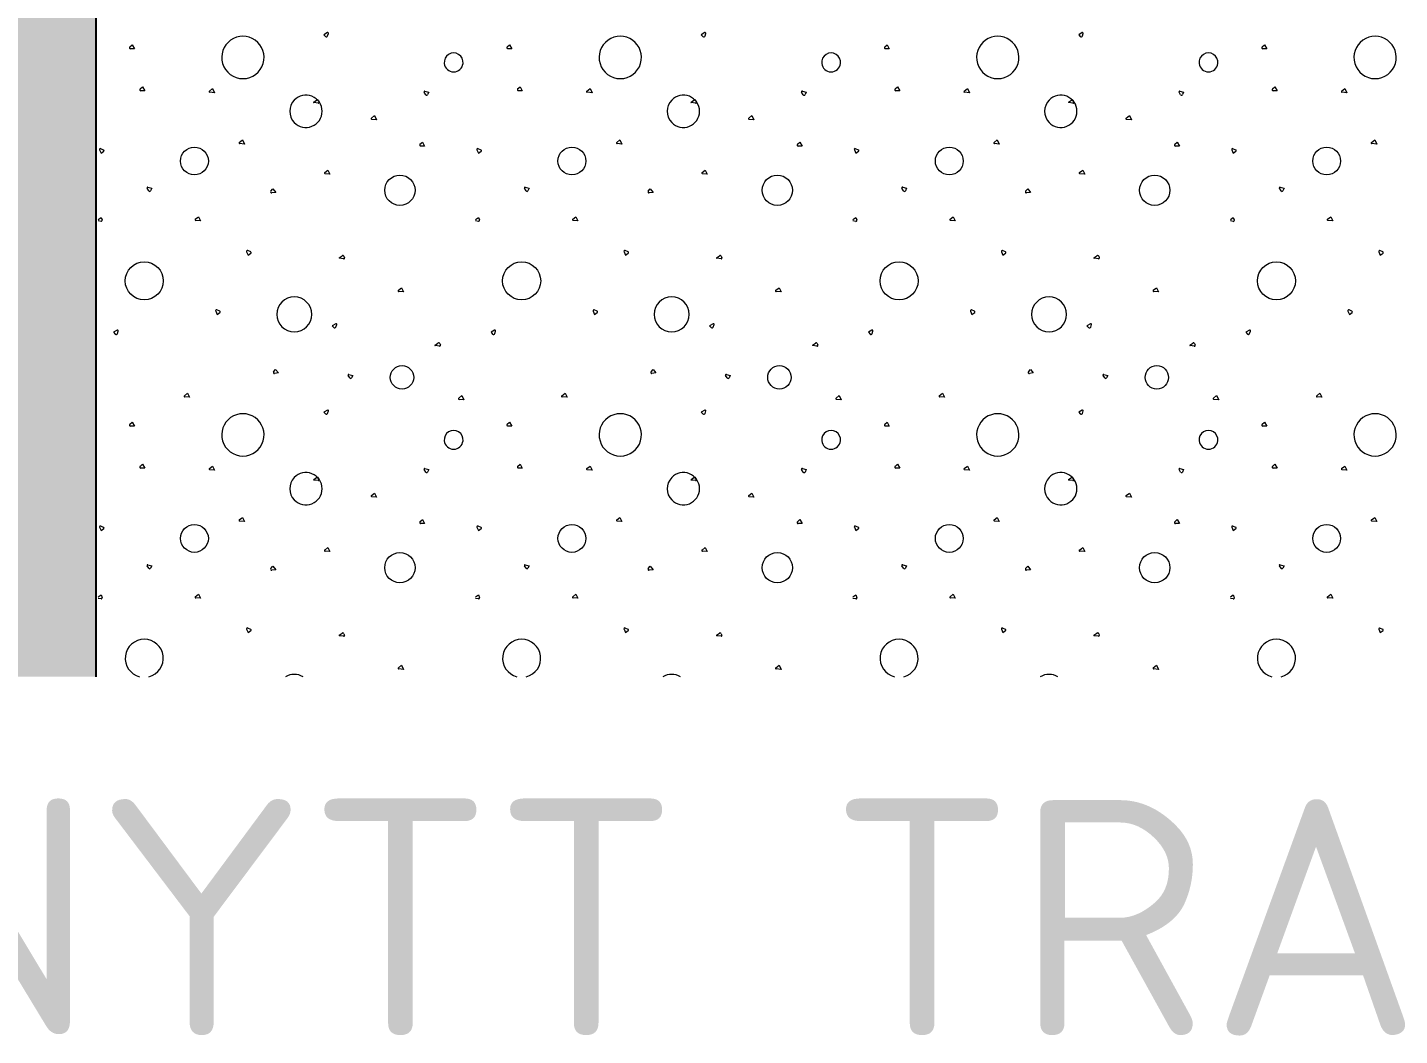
# Model space of a CAD drawing. Header units: millimetres. Extents: x 15 to 2176, y 3 to 641.
# Drawn here: x 1232.4 to 1290.6, y 3.3 to 46 of the extents above; entities that cross this region are included whole.
import ezdxf
from ezdxf.xclip import XClip

# ---------------------------------------------------------------- set-up
doc = ezdxf.new("R2010")
doc.units = ezdxf.units.MM
doc.header["$MEASUREMENT"] = 0
doc.header["$XCLIPFRAME"] = 0
doc.layers.add('A--------P-', color=7, linetype='Continuous')
doc.layers.add('A-01SC-----', color=7, linetype='Continuous')
doc.layers.add('A-L-10--EF-', color=4, linetype='Continuous', lineweight=0)
doc.styles.add('ISO', font='')
doc.styles.get('ISO').set_extended_font_data('ISOCPEUR')

# ---------------------------------------------------------------- blocks, each defined once
blk = doc.blocks.new('*X8')
at = {"layer": 'A-L-10--EF-'}
for p, q in [((1245.154, 45.779), (1245.005, 45.693)), ((1245.005, 45.693), (1245.073, 45.618)), ((1245.162, 45.638), (1245.196, 45.746)), ((1261.154, 45.779), (1261.005, 45.693)), ((1261.005, 45.693), (1261.073, 45.618)), ((1261.162, 45.638), (1261.196, 45.746)), ((1277.154, 45.779), (1277.005, 45.693)), ((1277.005, 45.693), (1277.073, 45.618)), ((1277.162, 45.638), (1277.196, 45.746)), ((1236.779, 45.175), (1236.88, 45.264)), ((1236.975, 45.095), (1236.806, 45.099)), ((1236.88, 45.264), (1236.975, 45.095)), ((1252.779, 45.175), (1252.88, 45.264)), ((1252.975, 45.095), (1252.806, 45.099)), ((1252.88, 45.264), (1252.975, 45.095)), ((1268.779, 45.175), (1268.88, 45.264)), ((1268.975, 45.095), (1268.806, 45.099)), ((1268.88, 45.264), (1268.975, 45.095)), ((1284.779, 45.175), (1284.88, 45.264)), ((1284.975, 45.095), (1284.806, 45.099)), ((1284.88, 45.264), (1284.975, 45.095)), ((1237.219, 43.394), (1237.32, 43.483)), ((1237.415, 43.314), (1237.246, 43.319)), ((1237.32, 43.483), (1237.415, 43.314)), ((1240.152, 43.3), (1240.287, 43.405)), ((1240.372, 43.231), (1240.167, 43.249)), ((1240.287, 43.405), (1240.372, 43.231)), ((1249.326, 43.149), (1249.257, 43.258)), ((1249.289, 43.302), (1249.454, 43.258)), ((1249.454, 43.258), (1249.401, 43.153)), ((1253.219, 43.394), (1253.32, 43.483)), ((1253.415, 43.314), (1253.246, 43.319)), ((1253.32, 43.483), (1253.415, 43.314)), ((1256.152, 43.3), (1256.287, 43.405)), ((1256.372, 43.231), (1256.167, 43.249)), ((1256.287, 43.405), (1256.372, 43.231)), ((1265.326, 43.149), (1265.257, 43.258)), ((1265.289, 43.302), (1265.454, 43.258)), ((1265.454, 43.258), (1265.401, 43.153)), ((1269.219, 43.394), (1269.32, 43.483)), ((1269.415, 43.314), (1269.246, 43.319)), ((1269.32, 43.483), (1269.415, 43.314)), ((1272.152, 43.3), (1272.287, 43.405)), ((1272.372, 43.231), (1272.167, 43.249)), ((1272.287, 43.405), (1272.372, 43.231)), ((1281.326, 43.149), (1281.257, 43.258)), ((1281.289, 43.302), (1281.454, 43.258)), ((1281.454, 43.258), (1281.401, 43.153)), ((1285.219, 43.394), (1285.32, 43.483)), ((1285.415, 43.314), (1285.246, 43.319)), ((1285.32, 43.483), (1285.415, 43.314)), ((1288.152, 43.3), (1288.287, 43.405)), ((1288.372, 43.231), (1288.167, 43.249)), ((1288.287, 43.405), (1288.372, 43.231)), ((1244.572, 42.834), (1244.694, 42.92)), ((1244.761, 42.787), (1244.577, 42.812)), ((1244.773, 42.897), (1244.799, 42.837)), ((1260.572, 42.834), (1260.694, 42.92)), ((1260.761, 42.787), (1260.577, 42.812)), ((1260.773, 42.897), (1260.799, 42.837)), ((1276.572, 42.834), (1276.694, 42.92)), ((1276.761, 42.787), (1276.577, 42.812)), ((1276.773, 42.897), (1276.799, 42.837)), ((1247.018, 42.155), (1247.153, 42.261)), ((1247.238, 42.086), (1247.033, 42.104)), ((1247.153, 42.261), (1247.238, 42.086)), ((1263.018, 42.155), (1263.153, 42.261)), ((1263.238, 42.086), (1263.033, 42.104)), ((1263.153, 42.261), (1263.238, 42.086)), ((1279.018, 42.155), (1279.153, 42.261)), ((1279.238, 42.086), (1279.033, 42.104)), ((1279.153, 42.261), (1279.238, 42.086)), ((1235.494, 40.811), (1235.555, 40.671)), ((1235.667, 40.804), (1235.541, 40.859)), ((1235.555, 40.671), (1235.672, 40.754)), ((1241.417, 41.127), (1241.553, 41.232)), ((1241.638, 41.058), (1241.433, 41.075)), ((1241.553, 41.232), (1241.638, 41.058)), ((1249.078, 41.045), (1249.18, 41.134)), ((1249.275, 40.965), (1249.106, 40.969)), ((1249.18, 41.134), (1249.275, 40.965)), ((1251.494, 40.811), (1251.555, 40.671)), ((1251.667, 40.804), (1251.541, 40.859)), ((1251.555, 40.671), (1251.672, 40.754)), ((1257.417, 41.127), (1257.553, 41.232)), ((1257.638, 41.058), (1257.433, 41.075)), ((1257.553, 41.232), (1257.638, 41.058)), ((1265.078, 41.045), (1265.18, 41.134)), ((1265.275, 40.965), (1265.106, 40.969)), ((1265.18, 41.134), (1265.275, 40.965)), ((1267.494, 40.811), (1267.555, 40.671)), ((1267.667, 40.804), (1267.541, 40.859)), ((1267.555, 40.671), (1267.672, 40.754)), ((1273.417, 41.127), (1273.553, 41.232)), ((1273.638, 41.058), (1273.433, 41.075)), ((1273.553, 41.232), (1273.638, 41.058)), ((1281.078, 41.045), (1281.18, 41.134)), ((1281.275, 40.965), (1281.106, 40.969)), ((1281.18, 41.134), (1281.275, 40.965)), ((1283.494, 40.811), (1283.555, 40.671)), ((1283.667, 40.804), (1283.541, 40.859)), ((1283.555, 40.671), (1283.672, 40.754)), ((1289.417, 41.127), (1289.553, 41.232)), ((1289.638, 41.058), (1289.433, 41.075)), ((1289.553, 41.232), (1289.638, 41.058)), ((1245.039, 39.847), (1245.175, 39.953)), ((1245.26, 39.778), (1245.055, 39.796)), ((1245.175, 39.953), (1245.26, 39.778)), ((1261.039, 39.847), (1261.175, 39.953)), ((1261.26, 39.778), (1261.055, 39.796)), ((1261.175, 39.953), (1261.26, 39.778)), ((1277.039, 39.847), (1277.175, 39.953)), ((1277.26, 39.778), (1277.055, 39.796)), ((1277.175, 39.953), (1277.26, 39.778)), ((1237.581, 39.072), (1237.511, 39.182)), ((1237.543, 39.225), (1237.709, 39.181)), ((1237.709, 39.181), (1237.656, 39.076)), ((1242.755, 39.058), (1242.842, 39.162)), ((1242.962, 39.009), (1242.794, 38.988)), ((1242.842, 39.162), (1242.962, 39.009)), ((1253.581, 39.072), (1253.511, 39.182)), ((1253.543, 39.225), (1253.709, 39.181)), ((1253.709, 39.181), (1253.656, 39.076)), ((1258.755, 39.058), (1258.842, 39.162)), ((1258.962, 39.009), (1258.794, 38.988)), ((1258.842, 39.162), (1258.962, 39.009)), ((1269.581, 39.072), (1269.511, 39.182)), ((1269.543, 39.225), (1269.709, 39.181)), ((1269.709, 39.181), (1269.656, 39.076)), ((1274.755, 39.058), (1274.842, 39.162)), ((1274.962, 39.009), (1274.794, 38.988)), ((1274.842, 39.162), (1274.962, 39.009)), ((1285.581, 39.072), (1285.511, 39.182)), ((1285.543, 39.225), (1285.709, 39.181)), ((1285.709, 39.181), (1285.656, 39.076)), ((1235.434, 37.862), (1235.555, 37.947)), ((1235.555, 37.947), (1235.601, 37.839)), ((1239.554, 37.869), (1239.689, 37.974)), ((1239.774, 37.8), (1239.569, 37.818)), ((1239.689, 37.974), (1239.774, 37.8)), ((1251.434, 37.862), (1251.555, 37.947)), ((1251.555, 37.947), (1251.601, 37.839)), ((1255.554, 37.869), (1255.689, 37.974)), ((1255.774, 37.8), (1255.569, 37.818)), ((1255.689, 37.974), (1255.774, 37.8)), ((1267.434, 37.862), (1267.555, 37.947)), ((1267.555, 37.947), (1267.601, 37.839)), ((1271.554, 37.869), (1271.689, 37.974)), ((1271.774, 37.8), (1271.569, 37.818)), ((1271.689, 37.974), (1271.774, 37.8)), ((1283.434, 37.862), (1283.555, 37.947)), ((1283.555, 37.947), (1283.601, 37.839)), ((1287.554, 37.869), (1287.689, 37.974)), ((1287.774, 37.8), (1287.569, 37.818)), ((1287.689, 37.974), (1287.774, 37.8)), ((1235.555, 37.779), (1235.434, 37.795)), ((1251.555, 37.779), (1251.434, 37.795)), ((1267.555, 37.779), (1267.434, 37.795)), ((1283.555, 37.779), (1283.434, 37.795)), ((1241.729, 36.492), (1241.79, 36.351)), ((1241.901, 36.484), (1241.776, 36.539)), ((1241.79, 36.351), (1241.907, 36.435)), ((1245.651, 36.236), (1245.773, 36.322)), ((1245.84, 36.189), (1245.656, 36.214)), ((1245.852, 36.299), (1245.878, 36.239)), ((1257.729, 36.492), (1257.79, 36.351)), ((1257.901, 36.484), (1257.776, 36.539)), ((1257.79, 36.351), (1257.907, 36.435)), ((1261.651, 36.236), (1261.773, 36.322)), ((1261.84, 36.189), (1261.656, 36.214)), ((1261.852, 36.299), (1261.878, 36.239)), ((1273.729, 36.492), (1273.79, 36.351)), ((1273.901, 36.484), (1273.776, 36.539)), ((1273.79, 36.351), (1273.907, 36.435)), ((1277.651, 36.236), (1277.773, 36.322)), ((1277.84, 36.189), (1277.656, 36.214)), ((1277.852, 36.299), (1277.878, 36.239)), ((1289.729, 36.492), (1289.79, 36.351)), ((1289.901, 36.484), (1289.776, 36.539)), ((1289.79, 36.351), (1289.907, 36.435)), ((1248.164, 34.857), (1248.3, 34.962)), ((1248.3, 34.962), (1248.385, 34.788)), ((1264.164, 34.857), (1264.3, 34.962)), ((1264.3, 34.962), (1264.385, 34.788)), ((1280.164, 34.857), (1280.3, 34.962)), ((1280.3, 34.962), (1280.385, 34.788)), ((1248.385, 34.788), (1248.18, 34.805)), ((1264.385, 34.788), (1264.18, 34.805)), ((1280.385, 34.788), (1280.18, 34.805)), ((1240.417, 33.974), (1240.478, 33.834)), ((1240.589, 33.967), (1240.464, 34.022)), ((1240.478, 33.834), (1240.594, 33.917)), ((1256.417, 33.974), (1256.478, 33.834)), ((1256.589, 33.967), (1256.464, 34.022)), ((1256.478, 33.834), (1256.594, 33.917)), ((1272.417, 33.974), (1272.478, 33.834)), ((1272.589, 33.967), (1272.464, 34.022)), ((1272.478, 33.834), (1272.594, 33.917)), ((1288.417, 33.974), (1288.478, 33.834)), ((1288.589, 33.967), (1288.464, 34.022)), ((1288.478, 33.834), (1288.594, 33.917)), ((1236.24, 33.163), (1236.091, 33.077)), ((1245.504, 33.438), (1245.356, 33.352)), ((1245.356, 33.352), (1245.423, 33.277)), ((1245.513, 33.297), (1245.546, 33.404)), ((1252.24, 33.163), (1252.091, 33.077)), ((1261.504, 33.438), (1261.356, 33.352)), ((1261.356, 33.352), (1261.423, 33.277)), ((1261.513, 33.297), (1261.546, 33.404)), ((1268.24, 33.163), (1268.091, 33.077)), ((1277.504, 33.438), (1277.356, 33.352)), ((1277.356, 33.352), (1277.423, 33.277)), ((1277.513, 33.297), (1277.546, 33.404)), ((1284.24, 33.163), (1284.091, 33.077)), ((1236.091, 33.077), (1236.159, 33.002)), ((1236.248, 33.022), (1236.282, 33.129)), ((1249.718, 32.536), (1249.84, 32.621)), ((1249.919, 32.599), (1249.944, 32.539)), ((1252.091, 33.077), (1252.159, 33.002)), ((1252.248, 33.022), (1252.282, 33.129)), ((1265.718, 32.536), (1265.84, 32.621)), ((1265.919, 32.599), (1265.944, 32.539)), ((1268.091, 33.077), (1268.159, 33.002)), ((1268.248, 33.022), (1268.282, 33.129)), ((1281.718, 32.536), (1281.84, 32.621)), ((1281.919, 32.599), (1281.944, 32.539)), ((1284.091, 33.077), (1284.159, 33.002)), ((1284.248, 33.022), (1284.282, 33.129)), ((1249.906, 32.489), (1249.723, 32.514)), ((1265.906, 32.489), (1265.723, 32.514)), ((1281.906, 32.489), (1281.723, 32.514)), ((1242.873, 31.402), (1242.959, 31.506)), ((1242.959, 31.506), (1243.079, 31.353)), ((1258.873, 31.402), (1258.959, 31.506)), ((1258.959, 31.506), (1259.079, 31.353)), ((1274.873, 31.402), (1274.959, 31.506)), ((1274.959, 31.506), (1275.079, 31.353)), ((1243.079, 31.353), (1242.912, 31.332)), ((1246.106, 31.141), (1246.036, 31.251)), ((1246.068, 31.294), (1246.234, 31.25)), ((1246.234, 31.25), (1246.181, 31.145)), ((1259.079, 31.353), (1258.912, 31.332)), ((1262.106, 31.141), (1262.036, 31.251)), ((1262.068, 31.294), (1262.234, 31.25)), ((1262.234, 31.25), (1262.181, 31.145)), ((1275.079, 31.353), (1274.912, 31.332)), ((1278.106, 31.141), (1278.036, 31.251)), ((1278.068, 31.294), (1278.234, 31.25)), ((1278.234, 31.25), (1278.181, 31.145)), ((1239.093, 30.39), (1239.228, 30.495)), ((1239.313, 30.321), (1239.108, 30.338)), ((1239.228, 30.495), (1239.313, 30.321)), ((1250.718, 30.286), (1250.853, 30.391)), ((1250.853, 30.391), (1250.938, 30.216)), ((1255.093, 30.39), (1255.228, 30.495)), ((1255.313, 30.321), (1255.108, 30.338)), ((1255.228, 30.495), (1255.313, 30.321)), ((1266.718, 30.286), (1266.853, 30.391)), ((1266.853, 30.391), (1266.938, 30.216)), ((1271.093, 30.39), (1271.228, 30.495)), ((1271.313, 30.321), (1271.108, 30.338)), ((1271.228, 30.495), (1271.313, 30.321)), ((1282.718, 30.286), (1282.853, 30.391)), ((1282.853, 30.391), (1282.938, 30.216)), ((1287.093, 30.39), (1287.228, 30.495)), ((1287.313, 30.321), (1287.108, 30.338)), ((1287.228, 30.495), (1287.313, 30.321)), ((1245.154, 29.779), (1245.005, 29.693)), ((1245.005, 29.693), (1245.073, 29.618)), ((1245.162, 29.638), (1245.196, 29.746)), ((1250.938, 30.216), (1250.733, 30.234)), ((1261.154, 29.779), (1261.005, 29.693)), ((1261.005, 29.693), (1261.073, 29.618)), ((1261.162, 29.638), (1261.196, 29.746)), ((1266.938, 30.216), (1266.733, 30.234)), ((1277.154, 29.779), (1277.005, 29.693)), ((1277.005, 29.693), (1277.073, 29.618)), ((1277.162, 29.638), (1277.196, 29.746)), ((1282.938, 30.216), (1282.733, 30.234)), ((1236.779, 29.175), (1236.88, 29.264)), ((1236.975, 29.095), (1236.806, 29.099)), ((1236.88, 29.264), (1236.975, 29.095)), ((1252.779, 29.175), (1252.88, 29.264)), ((1252.975, 29.095), (1252.806, 29.099)), ((1252.88, 29.264), (1252.975, 29.095)), ((1268.779, 29.175), (1268.88, 29.264)), ((1268.975, 29.095), (1268.806, 29.099)), ((1268.88, 29.264), (1268.975, 29.095)), ((1284.779, 29.175), (1284.88, 29.264)), ((1284.975, 29.095), (1284.806, 29.099)), ((1284.88, 29.264), (1284.975, 29.095)), ((1237.219, 27.394), (1237.32, 27.483)), ((1237.32, 27.483), (1237.415, 27.314)), ((1240.152, 27.3), (1240.287, 27.405)), ((1240.287, 27.405), (1240.372, 27.231)), ((1253.219, 27.394), (1253.32, 27.483)), ((1253.32, 27.483), (1253.415, 27.314)), ((1256.152, 27.3), (1256.287, 27.405)), ((1256.287, 27.405), (1256.372, 27.231)), ((1269.219, 27.394), (1269.32, 27.483)), ((1269.32, 27.483), (1269.415, 27.314)), ((1272.152, 27.3), (1272.287, 27.405)), ((1272.287, 27.405), (1272.372, 27.231)), ((1285.219, 27.394), (1285.32, 27.483)), ((1285.32, 27.483), (1285.415, 27.314)), ((1288.152, 27.3), (1288.287, 27.405)), ((1288.287, 27.405), (1288.372, 27.231)), ((1237.415, 27.314), (1237.246, 27.319)), ((1240.372, 27.231), (1240.167, 27.249)), ((1244.572, 26.834), (1244.694, 26.92)), ((1244.761, 26.787), (1244.577, 26.812)), ((1244.773, 26.897), (1244.799, 26.837)), ((1249.326, 27.149), (1249.257, 27.258)), ((1249.289, 27.302), (1249.454, 27.258)), ((1249.454, 27.258), (1249.401, 27.153)), ((1253.415, 27.314), (1253.246, 27.319)), ((1256.372, 27.231), (1256.167, 27.249)), ((1260.572, 26.834), (1260.694, 26.92)), ((1260.761, 26.787), (1260.577, 26.812)), ((1260.773, 26.897), (1260.799, 26.837)), ((1265.326, 27.149), (1265.257, 27.258)), ((1265.289, 27.302), (1265.454, 27.258)), ((1265.454, 27.258), (1265.401, 27.153)), ((1269.415, 27.314), (1269.246, 27.319)), ((1272.372, 27.231), (1272.167, 27.249)), ((1276.572, 26.834), (1276.694, 26.92)), ((1276.761, 26.787), (1276.577, 26.812)), ((1276.773, 26.897), (1276.799, 26.837)), ((1281.326, 27.149), (1281.257, 27.258)), ((1281.289, 27.302), (1281.454, 27.258)), ((1281.454, 27.258), (1281.401, 27.153)), ((1285.415, 27.314), (1285.246, 27.319)), ((1288.372, 27.231), (1288.167, 27.249)), ((1247.018, 26.155), (1247.153, 26.261)), ((1247.153, 26.261), (1247.238, 26.086)), ((1263.018, 26.155), (1263.153, 26.261)), ((1263.153, 26.261), (1263.238, 26.086)), ((1279.018, 26.155), (1279.153, 26.261)), ((1279.153, 26.261), (1279.238, 26.086)), ((1247.238, 26.086), (1247.033, 26.104)), ((1263.238, 26.086), (1263.033, 26.104)), ((1279.238, 26.086), (1279.033, 26.104)), ((1241.417, 25.127), (1241.553, 25.232)), ((1241.638, 25.058), (1241.433, 25.075)), ((1241.553, 25.232), (1241.638, 25.058)), ((1249.078, 25.045), (1249.18, 25.134)), ((1249.18, 25.134), (1249.275, 24.965)), ((1257.417, 25.127), (1257.553, 25.232)), ((1257.638, 25.058), (1257.433, 25.075)), ((1257.553, 25.232), (1257.638, 25.058)), ((1265.078, 25.045), (1265.18, 25.134)), ((1265.18, 25.134), (1265.275, 24.965)), ((1273.417, 25.127), (1273.553, 25.232)), ((1273.638, 25.058), (1273.433, 25.075)), ((1273.553, 25.232), (1273.638, 25.058)), ((1281.078, 25.045), (1281.18, 25.134)), ((1281.18, 25.134), (1281.275, 24.965)), ((1289.417, 25.127), (1289.553, 25.232)), ((1289.638, 25.058), (1289.433, 25.075)), ((1289.553, 25.232), (1289.638, 25.058)), ((1235.494, 24.811), (1235.555, 24.671)), ((1235.667, 24.804), (1235.541, 24.859)), ((1235.555, 24.671), (1235.672, 24.754)), ((1249.275, 24.965), (1249.106, 24.969)), ((1251.494, 24.811), (1251.555, 24.671)), ((1251.667, 24.804), (1251.541, 24.859)), ((1251.555, 24.671), (1251.672, 24.754)), ((1265.275, 24.965), (1265.106, 24.969)), ((1267.494, 24.811), (1267.555, 24.671)), ((1267.667, 24.804), (1267.541, 24.859)), ((1267.555, 24.671), (1267.672, 24.754)), ((1281.275, 24.965), (1281.106, 24.969)), ((1283.494, 24.811), (1283.555, 24.671)), ((1283.667, 24.804), (1283.541, 24.859)), ((1283.555, 24.671), (1283.672, 24.754)), ((1245.039, 23.847), (1245.175, 23.953)), ((1245.175, 23.953), (1245.26, 23.778)), ((1261.039, 23.847), (1261.175, 23.953)), ((1261.175, 23.953), (1261.26, 23.778)), ((1277.039, 23.847), (1277.175, 23.953)), ((1277.175, 23.953), (1277.26, 23.778)), ((1245.26, 23.778), (1245.055, 23.796)), ((1261.26, 23.778), (1261.055, 23.796)), ((1277.26, 23.778), (1277.055, 23.796)), ((1237.581, 23.072), (1237.511, 23.182)), ((1237.543, 23.225), (1237.709, 23.181)), ((1237.709, 23.181), (1237.656, 23.076)), ((1242.755, 23.058), (1242.842, 23.162)), ((1242.962, 23.009), (1242.794, 22.988)), ((1242.842, 23.162), (1242.962, 23.009)), ((1253.581, 23.072), (1253.511, 23.182)), ((1253.543, 23.225), (1253.709, 23.181)), ((1253.709, 23.181), (1253.656, 23.076)), ((1258.755, 23.058), (1258.842, 23.162)), ((1258.962, 23.009), (1258.794, 22.988)), ((1258.842, 23.162), (1258.962, 23.009)), ((1269.581, 23.072), (1269.511, 23.182)), ((1269.543, 23.225), (1269.709, 23.181)), ((1269.709, 23.181), (1269.656, 23.076)), ((1274.755, 23.058), (1274.842, 23.162)), ((1274.962, 23.009), (1274.794, 22.988)), ((1274.842, 23.162), (1274.962, 23.009)), ((1285.581, 23.072), (1285.511, 23.182)), ((1285.543, 23.225), (1285.709, 23.181)), ((1285.709, 23.181), (1285.656, 23.076)), ((1235.434, 21.862), (1235.555, 21.947)), ((1235.555, 21.779), (1235.434, 21.795)), ((1235.555, 21.947), (1235.601, 21.839)), ((1239.554, 21.869), (1239.689, 21.974)), ((1239.774, 21.8), (1239.569, 21.818)), ((1239.689, 21.974), (1239.774, 21.8)), ((1251.434, 21.862), (1251.555, 21.947)), ((1251.555, 21.779), (1251.434, 21.795)), ((1251.555, 21.947), (1251.601, 21.839)), ((1255.554, 21.869), (1255.689, 21.974)), ((1255.774, 21.8), (1255.569, 21.818)), ((1255.689, 21.974), (1255.774, 21.8)), ((1267.434, 21.862), (1267.555, 21.947)), ((1267.555, 21.779), (1267.434, 21.795)), ((1267.555, 21.947), (1267.601, 21.839)), ((1271.554, 21.869), (1271.689, 21.974)), ((1271.774, 21.8), (1271.569, 21.818)), ((1271.689, 21.974), (1271.774, 21.8)), ((1283.434, 21.862), (1283.555, 21.947)), ((1283.555, 21.779), (1283.434, 21.795)), ((1283.555, 21.947), (1283.601, 21.839)), ((1287.554, 21.869), (1287.689, 21.974)), ((1287.774, 21.8), (1287.569, 21.818)), ((1287.689, 21.974), (1287.774, 21.8)), ((1241.729, 20.492), (1241.79, 20.351)), ((1241.901, 20.484), (1241.776, 20.539)), ((1241.79, 20.351), (1241.907, 20.435)), ((1257.729, 20.492), (1257.79, 20.351)), ((1257.901, 20.484), (1257.776, 20.539)), ((1257.79, 20.351), (1257.907, 20.435)), ((1273.729, 20.492), (1273.79, 20.351)), ((1273.901, 20.484), (1273.776, 20.539)), ((1273.79, 20.351), (1273.907, 20.435)), ((1289.729, 20.492), (1289.79, 20.351)), ((1289.901, 20.484), (1289.776, 20.539)), ((1289.79, 20.351), (1289.907, 20.435)), ((1245.651, 20.236), (1245.773, 20.322)), ((1245.84, 20.189), (1245.656, 20.214)), ((1245.852, 20.299), (1245.878, 20.239)), ((1261.651, 20.236), (1261.773, 20.322)), ((1261.84, 20.189), (1261.656, 20.214)), ((1261.852, 20.299), (1261.878, 20.239)), ((1277.651, 20.236), (1277.773, 20.322)), ((1277.84, 20.189), (1277.656, 20.214)), ((1277.852, 20.299), (1277.878, 20.239)), ((1248.164, 18.857), (1248.3, 18.962)), ((1248.385, 18.788), (1248.18, 18.805)), ((1248.3, 18.962), (1248.385, 18.788)), ((1264.164, 18.857), (1264.3, 18.962)), ((1264.385, 18.788), (1264.18, 18.805)), ((1264.3, 18.962), (1264.385, 18.788)), ((1280.164, 18.857), (1280.3, 18.962)), ((1280.385, 18.788), (1280.18, 18.805)), ((1280.3, 18.962), (1280.385, 18.788))]:
    blk.add_line(p, q, dxfattribs=at)
for centre, radius in [((1239.517, 40.337), 0.59), ((1255.517, 40.337), 0.59), ((1271.517, 40.337), 0.59), ((1287.517, 40.337), 0.59), ((1248.227, 39.098), 0.643), ((1264.227, 39.098), 0.643), ((1280.227, 39.098), 0.643), ((1237.388, 35.257), 0.807), ((1253.388, 35.257), 0.807), ((1269.388, 35.257), 0.807), ((1285.388, 35.257), 0.807), ((1248.316, 31.166), 0.496), ((1264.316, 31.166), 0.496), ((1280.316, 31.166), 0.496), ((1239.517, 24.337), 0.59), ((1255.517, 24.337), 0.59), ((1271.517, 24.337), 0.59), ((1287.517, 24.337), 0.59), ((1248.227, 23.098), 0.643), ((1264.227, 23.098), 0.643), ((1280.227, 23.098), 0.643)]:
    blk.add_circle(centre, radius, dxfattribs=at)
for centre, radius, start, end in [((1241.571, 44.727), 0.897, 343.60886, 196.39114), ((1245.112, 45.654), 0.0528, 221.92131, 342.82539), ((1245.168, 45.754), 0.0288, 342.82539, 120), ((1257.571, 44.727), 0.897, 343.60886, 196.39114), ((1261.112, 45.654), 0.0528, 221.92131, 342.82539), ((1261.168, 45.754), 0.0288, 342.82539, 120), ((1273.571, 44.727), 0.897, 343.60886, 196.39114), ((1277.112, 45.654), 0.0528, 221.92131, 342.82539), ((1277.168, 45.754), 0.0288, 342.82539, 120), ((1289.571, 44.727), 0.897, 343.60886, 196.39114), ((1236.807, 45.143), 0.0432, 131.23861, 268.41323), ((1250.505, 44.518), 0.4, 353.70667, 186.29333), ((1252.807, 45.143), 0.0432, 131.23861, 268.41323), ((1266.505, 44.518), 0.4, 353.70667, 186.29333), ((1268.807, 45.143), 0.0432, 131.23861, 268.41323), ((1282.505, 44.518), 0.4, 353.70667, 186.29333), ((1284.807, 45.143), 0.0432, 131.23861, 268.41323), ((1241.571, 44.727), 0.897, 196.39114, 343.60886), ((1250.505, 44.518), 0.4, 186.29333, 353.70667), ((1257.571, 44.727), 0.897, 196.39114, 343.60886), ((1266.505, 44.518), 0.4, 186.29333, 353.70667), ((1273.571, 44.727), 0.897, 196.39114, 343.60886), ((1282.505, 44.518), 0.4, 186.29333, 353.70667), ((1289.571, 44.727), 0.897, 196.39114, 343.60886), ((1237.247, 43.362), 0.0432, 131.23861, 268.41323), ((1240.169, 43.277), 0.0288, 127.90217, 265.07679), ((1244.243, 42.445), 0.686, 223.8713, 136.1287), ((1249.281, 43.274), 0.0288, 75.20671, 212.38132), ((1249.363, 43.172), 0.0432, 212.38132, 333.2854), ((1253.247, 43.362), 0.0432, 131.23861, 268.41323), ((1256.169, 43.277), 0.0288, 127.90217, 265.07679), ((1260.243, 42.445), 0.686, 223.8713, 136.1287), ((1265.281, 43.274), 0.0288, 75.20671, 212.38132), ((1265.363, 43.172), 0.0432, 212.38132, 333.2854), ((1269.247, 43.362), 0.0432, 131.23861, 268.41323), ((1272.169, 43.277), 0.0288, 127.90217, 265.07679), ((1276.243, 42.445), 0.686, 223.8713, 136.1287), ((1281.281, 43.274), 0.0288, 75.20671, 212.38132), ((1281.363, 43.172), 0.0432, 212.38132, 333.2854), ((1285.247, 43.362), 0.0432, 131.23861, 268.41323), ((1288.169, 43.277), 0.0288, 127.90217, 265.07679), ((1244.243, 42.445), 0.686, 136.1287, 223.8713), ((1244.579, 42.824), 0.012, 125.11386, 262.28848), ((1244.724, 42.876), 0.0528, 23.19256, 125.11386), ((1244.766, 42.823), 0.036, 262.28848, 23.19256), ((1260.243, 42.445), 0.686, 136.1287, 223.8713), ((1260.579, 42.824), 0.012, 125.11386, 262.28848), ((1260.724, 42.876), 0.0528, 23.19256, 125.11386), ((1260.766, 42.823), 0.036, 262.28848, 23.19256), ((1276.243, 42.445), 0.686, 136.1287, 223.8713), ((1276.579, 42.824), 0.012, 125.11386, 262.28848), ((1276.724, 42.876), 0.0528, 23.19256, 125.11386), ((1276.766, 42.823), 0.036, 262.28848, 23.19256), ((1247.036, 42.133), 0.0288, 127.90217, 265.07679), ((1263.036, 42.133), 0.0288, 127.90217, 265.07679), ((1279.036, 42.133), 0.0288, 127.90217, 265.07679), ((1235.527, 40.826), 0.036, 66.44748, 203.62209), ((1235.655, 40.778), 0.0288, 305.5434, 66.44748), ((1241.435, 41.104), 0.0288, 127.90217, 265.07679), ((1249.107, 41.013), 0.0432, 131.23861, 268.41323), ((1251.527, 40.826), 0.036, 66.44748, 203.62209), ((1251.655, 40.778), 0.0288, 305.5434, 66.44748), ((1257.435, 41.104), 0.0288, 127.90217, 265.07679), ((1265.107, 41.013), 0.0432, 131.23861, 268.41323), ((1267.527, 40.826), 0.036, 66.44748, 203.62209), ((1267.655, 40.778), 0.0288, 305.5434, 66.44748), ((1273.435, 41.104), 0.0288, 127.90217, 265.07679), ((1281.107, 41.013), 0.0432, 131.23861, 268.41323), ((1283.527, 40.826), 0.036, 66.44748, 203.62209), ((1283.655, 40.778), 0.0288, 305.5434, 66.44748), ((1289.435, 41.104), 0.0288, 127.90217, 265.07679), ((1245.057, 39.825), 0.0288, 127.90217, 265.07679), ((1261.057, 39.825), 0.0288, 127.90217, 265.07679), ((1277.057, 39.825), 0.0288, 127.90217, 265.07679), ((1237.536, 39.197), 0.0288, 75.20671, 212.38132), ((1237.617, 39.095), 0.0432, 212.38132, 333.2854), ((1242.788, 39.03), 0.0432, 140.11386, 277.28848), ((1253.536, 39.197), 0.0288, 75.20671, 212.38132), ((1253.617, 39.095), 0.0432, 212.38132, 333.2854), ((1258.788, 39.03), 0.0432, 140.11386, 277.28848), ((1269.536, 39.197), 0.0288, 75.20671, 212.38132), ((1269.617, 39.095), 0.0432, 212.38132, 333.2854), ((1274.788, 39.03), 0.0432, 140.11386, 277.28848), ((1285.536, 39.197), 0.0288, 75.20671, 212.38132), ((1285.617, 39.095), 0.0432, 212.38132, 333.2854), ((1235.561, 37.822), 0.0432, 262.28848, 23.19256), ((1239.572, 37.846), 0.0288, 127.90217, 265.07679), ((1251.561, 37.822), 0.0432, 262.28848, 23.19256), ((1255.572, 37.846), 0.0288, 127.90217, 265.07679), ((1267.561, 37.822), 0.0432, 262.28848, 23.19256), ((1271.572, 37.846), 0.0288, 127.90217, 265.07679), ((1283.561, 37.822), 0.0432, 262.28848, 23.19256), ((1287.572, 37.846), 0.0288, 127.90217, 265.07679), ((1241.762, 36.506), 0.036, 66.44748, 203.62209), ((1241.89, 36.458), 0.0288, 305.5434, 66.44748), ((1245.658, 36.226), 0.012, 125.11386, 262.28848), ((1245.804, 36.278), 0.0528, 23.19256, 125.11386), ((1245.845, 36.225), 0.036, 262.28848, 23.19256), ((1257.762, 36.506), 0.036, 66.44748, 203.62209), ((1257.89, 36.458), 0.0288, 305.5434, 66.44748), ((1261.658, 36.226), 0.012, 125.11386, 262.28848), ((1261.804, 36.278), 0.0528, 23.19256, 125.11386), ((1261.845, 36.225), 0.036, 262.28848, 23.19256), ((1273.762, 36.506), 0.036, 66.44748, 203.62209), ((1273.89, 36.458), 0.0288, 305.5434, 66.44748), ((1277.658, 36.226), 0.012, 125.11386, 262.28848), ((1277.804, 36.278), 0.0528, 23.19256, 125.11386), ((1277.845, 36.225), 0.036, 262.28848, 23.19256), ((1289.762, 36.506), 0.036, 66.44748, 203.62209), ((1289.89, 36.458), 0.0288, 305.5434, 66.44748), ((1243.748, 33.835), 0.74, 90, 270), ((1243.748, 33.835), 0.74, 270, 90), ((1248.182, 34.834), 0.0288, 127.90217, 265.07679), ((1259.748, 33.835), 0.74, 90, 270), ((1259.748, 33.835), 0.74, 270, 90), ((1264.182, 34.834), 0.0288, 127.90217, 265.07679), ((1275.748, 33.835), 0.74, 90, 270), ((1275.748, 33.835), 0.74, 270, 90), ((1280.182, 34.834), 0.0288, 127.90217, 265.07679), ((1240.45, 33.989), 0.036, 66.44748, 203.62209), ((1240.578, 33.941), 0.0288, 305.5434, 66.44748), ((1256.45, 33.989), 0.036, 66.44748, 203.62209), ((1256.578, 33.941), 0.0288, 305.5434, 66.44748), ((1272.45, 33.989), 0.036, 66.44748, 203.62209), ((1272.578, 33.941), 0.0288, 305.5434, 66.44748), ((1288.45, 33.989), 0.036, 66.44748, 203.62209), ((1288.578, 33.941), 0.0288, 305.5434, 66.44748), ((1236.254, 33.138), 0.0288, 342.82539, 120), ((1245.462, 33.312), 0.0528, 221.92131, 342.82539), ((1245.519, 33.413), 0.0288, 342.82539, 120), ((1252.254, 33.138), 0.0288, 342.82539, 120), ((1261.462, 33.312), 0.0528, 221.92131, 342.82539), ((1261.519, 33.413), 0.0288, 342.82539, 120), ((1268.254, 33.138), 0.0288, 342.82539, 120), ((1277.462, 33.312), 0.0528, 221.92131, 342.82539), ((1277.519, 33.413), 0.0288, 342.82539, 120), ((1284.254, 33.138), 0.0288, 342.82539, 120), ((1236.198, 33.037), 0.0528, 221.92131, 342.82539), ((1249.87, 32.578), 0.0528, 23.19256, 125.11386), ((1252.198, 33.037), 0.0528, 221.92131, 342.82539), ((1265.87, 32.578), 0.0528, 23.19256, 125.11386), ((1268.198, 33.037), 0.0528, 221.92131, 342.82539), ((1281.87, 32.578), 0.0528, 23.19256, 125.11386), ((1284.198, 33.037), 0.0528, 221.92131, 342.82539), ((1249.725, 32.526), 0.012, 125.11386, 262.28848), ((1249.911, 32.525), 0.036, 262.28848, 23.19256), ((1265.725, 32.526), 0.012, 125.11386, 262.28848), ((1265.911, 32.525), 0.036, 262.28848, 23.19256), ((1281.725, 32.526), 0.012, 125.11386, 262.28848), ((1281.911, 32.525), 0.036, 262.28848, 23.19256), ((1242.906, 31.375), 0.0432, 140.11386, 277.28848), ((1246.061, 31.266), 0.0288, 75.20671, 212.38132), ((1246.142, 31.164), 0.0432, 212.38132, 333.2854), ((1258.906, 31.375), 0.0432, 140.11386, 277.28848), ((1262.061, 31.266), 0.0288, 75.20671, 212.38132), ((1262.142, 31.164), 0.0432, 212.38132, 333.2854), ((1274.906, 31.375), 0.0432, 140.11386, 277.28848), ((1278.061, 31.266), 0.0288, 75.20671, 212.38132), ((1278.142, 31.164), 0.0432, 212.38132, 333.2854), ((1239.11, 30.367), 0.0288, 127.90217, 265.07679), ((1250.736, 30.263), 0.0288, 127.90217, 265.07679), ((1255.11, 30.367), 0.0288, 127.90217, 265.07679), ((1266.736, 30.263), 0.0288, 127.90217, 265.07679), ((1271.11, 30.367), 0.0288, 127.90217, 265.07679), ((1282.736, 30.263), 0.0288, 127.90217, 265.07679), ((1287.11, 30.367), 0.0288, 127.90217, 265.07679), ((1245.168, 29.754), 0.0288, 342.82539, 120), ((1261.168, 29.754), 0.0288, 342.82539, 120), ((1277.168, 29.754), 0.0288, 342.82539, 120), ((1236.807, 29.143), 0.0432, 131.23861, 268.41323), ((1241.571, 28.727), 0.897, 343.60886, 196.39114), ((1245.112, 29.654), 0.0528, 221.92131, 342.82539), ((1252.807, 29.143), 0.0432, 131.23861, 268.41323), ((1257.571, 28.727), 0.897, 343.60886, 196.39114), ((1261.112, 29.654), 0.0528, 221.92131, 342.82539), ((1268.807, 29.143), 0.0432, 131.23861, 268.41323), ((1273.571, 28.727), 0.897, 343.60886, 196.39114), ((1277.112, 29.654), 0.0528, 221.92131, 342.82539), ((1284.807, 29.143), 0.0432, 131.23861, 268.41323), ((1289.571, 28.727), 0.897, 343.60886, 196.39114), ((1250.505, 28.518), 0.4, 353.70667, 186.29333), ((1266.505, 28.518), 0.4, 353.70667, 186.29333), ((1282.505, 28.518), 0.4, 353.70667, 186.29333), ((1241.571, 28.727), 0.897, 196.39114, 343.60886), ((1250.505, 28.518), 0.4, 186.29333, 353.70667), ((1257.571, 28.727), 0.897, 196.39114, 343.60886), ((1266.505, 28.518), 0.4, 186.29333, 353.70667), ((1273.571, 28.727), 0.897, 196.39114, 343.60886), ((1282.505, 28.518), 0.4, 186.29333, 353.70667), ((1289.571, 28.727), 0.897, 196.39114, 343.60886), ((1237.247, 27.362), 0.0432, 131.23861, 268.41323), ((1253.247, 27.362), 0.0432, 131.23861, 268.41323), ((1269.247, 27.362), 0.0432, 131.23861, 268.41323), ((1285.247, 27.362), 0.0432, 131.23861, 268.41323), ((1240.169, 27.277), 0.0288, 127.90217, 265.07679), ((1244.243, 26.445), 0.686, 136.1287, 223.8713), ((1244.243, 26.445), 0.686, 223.8713, 136.1287), ((1244.579, 26.824), 0.012, 125.11386, 262.28848), ((1244.724, 26.876), 0.0528, 23.19256, 125.11386), ((1244.766, 26.823), 0.036, 262.28848, 23.19256), ((1249.281, 27.274), 0.0288, 75.20671, 212.38132), ((1249.363, 27.172), 0.0432, 212.38132, 333.2854), ((1256.169, 27.277), 0.0288, 127.90217, 265.07679), ((1260.243, 26.445), 0.686, 136.1287, 223.8713), ((1260.243, 26.445), 0.686, 223.8713, 136.1287), ((1260.579, 26.824), 0.012, 125.11386, 262.28848), ((1260.724, 26.876), 0.0528, 23.19256, 125.11386), ((1260.766, 26.823), 0.036, 262.28848, 23.19256), ((1265.281, 27.274), 0.0288, 75.20671, 212.38132), ((1265.363, 27.172), 0.0432, 212.38132, 333.2854), ((1272.169, 27.277), 0.0288, 127.90217, 265.07679), ((1276.243, 26.445), 0.686, 136.1287, 223.8713), ((1276.243, 26.445), 0.686, 223.8713, 136.1287), ((1276.579, 26.824), 0.012, 125.11386, 262.28848), ((1276.724, 26.876), 0.0528, 23.19256, 125.11386), ((1276.766, 26.823), 0.036, 262.28848, 23.19256), ((1281.281, 27.274), 0.0288, 75.20671, 212.38132), ((1281.363, 27.172), 0.0432, 212.38132, 333.2854), ((1288.169, 27.277), 0.0288, 127.90217, 265.07679), ((1247.036, 26.133), 0.0288, 127.90217, 265.07679), ((1263.036, 26.133), 0.0288, 127.90217, 265.07679), ((1279.036, 26.133), 0.0288, 127.90217, 265.07679), ((1241.435, 25.104), 0.0288, 127.90217, 265.07679), ((1249.107, 25.013), 0.0432, 131.23861, 268.41323), ((1257.435, 25.104), 0.0288, 127.90217, 265.07679), ((1265.107, 25.013), 0.0432, 131.23861, 268.41323), ((1273.435, 25.104), 0.0288, 127.90217, 265.07679), ((1281.107, 25.013), 0.0432, 131.23861, 268.41323), ((1289.435, 25.104), 0.0288, 127.90217, 265.07679), ((1235.527, 24.826), 0.036, 66.44748, 203.62209), ((1235.655, 24.778), 0.0288, 305.5434, 66.44748), ((1251.527, 24.826), 0.036, 66.44748, 203.62209), ((1251.655, 24.778), 0.0288, 305.5434, 66.44748), ((1267.527, 24.826), 0.036, 66.44748, 203.62209), ((1267.655, 24.778), 0.0288, 305.5434, 66.44748), ((1283.527, 24.826), 0.036, 66.44748, 203.62209), ((1283.655, 24.778), 0.0288, 305.5434, 66.44748), ((1245.057, 23.825), 0.0288, 127.90217, 265.07679), ((1261.057, 23.825), 0.0288, 127.90217, 265.07679), ((1277.057, 23.825), 0.0288, 127.90217, 265.07679), ((1237.536, 23.197), 0.0288, 75.20671, 212.38132), ((1237.617, 23.095), 0.0432, 212.38132, 333.2854), ((1242.788, 23.03), 0.0432, 140.11386, 277.28848), ((1253.536, 23.197), 0.0288, 75.20671, 212.38132), ((1253.617, 23.095), 0.0432, 212.38132, 333.2854), ((1258.788, 23.03), 0.0432, 140.11386, 277.28848), ((1269.536, 23.197), 0.0288, 75.20671, 212.38132), ((1269.617, 23.095), 0.0432, 212.38132, 333.2854), ((1274.788, 23.03), 0.0432, 140.11386, 277.28848), ((1285.536, 23.197), 0.0288, 75.20671, 212.38132), ((1285.617, 23.095), 0.0432, 212.38132, 333.2854), ((1235.561, 21.822), 0.0432, 262.28848, 23.19256), ((1239.572, 21.846), 0.0288, 127.90217, 265.07679), ((1251.561, 21.822), 0.0432, 262.28848, 23.19256), ((1255.572, 21.846), 0.0288, 127.90217, 265.07679), ((1267.561, 21.822), 0.0432, 262.28848, 23.19256), ((1271.572, 21.846), 0.0288, 127.90217, 265.07679), ((1283.561, 21.822), 0.0432, 262.28848, 23.19256), ((1287.572, 21.846), 0.0288, 127.90217, 265.07679), ((1241.762, 20.506), 0.036, 66.44748, 203.62209), ((1241.89, 20.458), 0.0288, 305.5434, 66.44748), ((1257.762, 20.506), 0.036, 66.44748, 203.62209), ((1257.89, 20.458), 0.0288, 305.5434, 66.44748), ((1273.762, 20.506), 0.036, 66.44748, 203.62209), ((1273.89, 20.458), 0.0288, 305.5434, 66.44748), ((1289.762, 20.506), 0.036, 66.44748, 203.62209), ((1289.89, 20.458), 0.0288, 305.5434, 66.44748), ((1237.388, 19.257), 0.807, 284.17098, 255.82902), ((1245.658, 20.226), 0.012, 125.11386, 262.28848), ((1245.804, 20.278), 0.0528, 23.19256, 125.11386), ((1245.845, 20.225), 0.036, 262.28848, 23.19256), ((1253.388, 19.257), 0.807, 284.17098, 255.82902), ((1261.658, 20.226), 0.012, 125.11386, 262.28848), ((1261.804, 20.278), 0.0528, 23.19256, 125.11386), ((1261.845, 20.225), 0.036, 262.28848, 23.19256), ((1269.388, 19.257), 0.807, 284.17098, 255.82902), ((1277.658, 20.226), 0.012, 125.11386, 262.28848), ((1277.804, 20.278), 0.0528, 23.19256, 125.11386), ((1277.845, 20.225), 0.036, 262.28848, 23.19256), ((1285.388, 19.257), 0.807, 284.17098, 255.82902), ((1248.182, 18.834), 0.0288, 127.90217, 265.07679), ((1264.182, 18.834), 0.0288, 127.90217, 265.07679), ((1280.182, 18.834), 0.0288, 127.90217, 265.07679), ((1243.748, 17.835), 0.74, 90, 120.24306), ((1243.748, 17.835), 0.74, 59.75694, 90), ((1259.748, 17.835), 0.74, 90, 120.24306), ((1259.748, 17.835), 0.74, 59.75694, 90), ((1275.748, 17.835), 0.74, 90, 120.24306), ((1275.748, 17.835), 0.74, 59.75694, 90)]:
    blk.add_arc(centre, radius, start, end, dxfattribs=at)
blk = doc.blocks.new('Drawing_3_3', base_point=(1339.37, 329.559))
at = {"layer": 'A-01SC-----', "linetype": 'Continuous'}
h = blk.add_hatch(dxfattribs=at)
h.set_pattern_fill('BETONG__STD__0003', color=256, style=0, pattern_type=2)
h.set_pattern_definition([(0, (1499.748, 92.474), (0, 5.19615), [0.5, -2.5]), (0, (1501.248, 95.072), (0, 5.19615), [0.5, -2.5]), (60, (1499.748, 92.474), (-4.5, 2.59808), [0.5, -2.5]), (60, (1502.748, 92.474), (-4.5, 2.59808), [0.5, -2.5]), (120, (1500.248, 92.474), (4.5, 2.59808), [0.5, -2.5]), (120, (1503.248, 92.474), (4.5, 2.59808), [0.5, -2.5]), (0, (1499.7481, 92.9741), (0, 1), [0, -1, 0, -1.5]), (45, (1500.2481, 92.9741), (-0.7071068, 0.7071068), [0, -0.75, 0, -1.25])])
h.paths.add_polyline_path([(1229.748, 92.474), (1229.748, 18.474), (1235.348, 18.474), (1235.348, 92.474)])
at = {"layer": 'A-01SC-----'}
blk.add_line((1235.348, 18.474), (1235.348, 88.074), dxfattribs=at)
at = {"layer": 'A-L-10--EF-'}
blk.add_line((1235.348, 18.474), (1235.348, 88.074), dxfattribs=at)
blk.add_blockref('*X8', (0, 0))

msp = doc.modelspace()

# ---------------------------------------------------------------- block references
at = {"layer": 'A--------P-'}
ref = msp.add_blockref('Drawing_3_3', (1339.37, 329.559), dxfattribs=at)
XClip(ref).set_block_clipping_path([(1079.1881029319, 18.4741086751), (1599.5527581567, 640.6436337123)])

# ---------------------------------------------------------------- texts
at = {"layer": 'A--------P-', "insert": (1106.169, 3.264), "char_height": 10, "attachment_point": 7, "style": 'ISO'}
msp.add_mtext('\\A1;{\\fISOCPEUR|b0|i0|c0|p34;C SEKTION GENOM NYTT TRAPPHUS}', dxfattribs=at)

doc.saveas('drawing.dxf')
